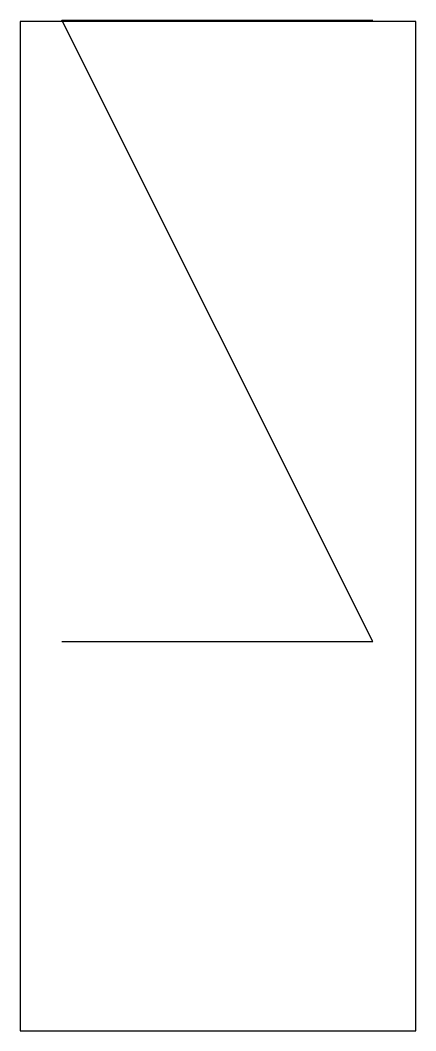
# Model space of a CAD drawing. Extents: x 0 to 15.7, y 0 to 40.
import ezdxf

# ---------------------------------------------------------------- set-up
doc = ezdxf.new("R2010")
doc.units = 0
doc.header["$MEASUREMENT"] = 0
doc.layers.get('0').update_dxf_attribs({"linetype": 'CONTINUOUS'})

msp = doc.modelspace()

# ---------------------------------------------------------------- linework, layer by layer
at = {"color": 0}
for p, q in [((13.962, 15.431), (1.654, 40.047)), ((1.654, 40.047), (13.962, 40.047)), ((1.654, 15.431), (13.962, 15.431))]:
    msp.add_line(p, q, dxfattribs=at)
at = {"linetype": 'CONTINUOUS'}
msp.add_lwpolyline([(0, 0), (15.665, 0), (15.665, 40), (0, 40)], close=True, dxfattribs=at)

doc.saveas('drawing.dxf')
